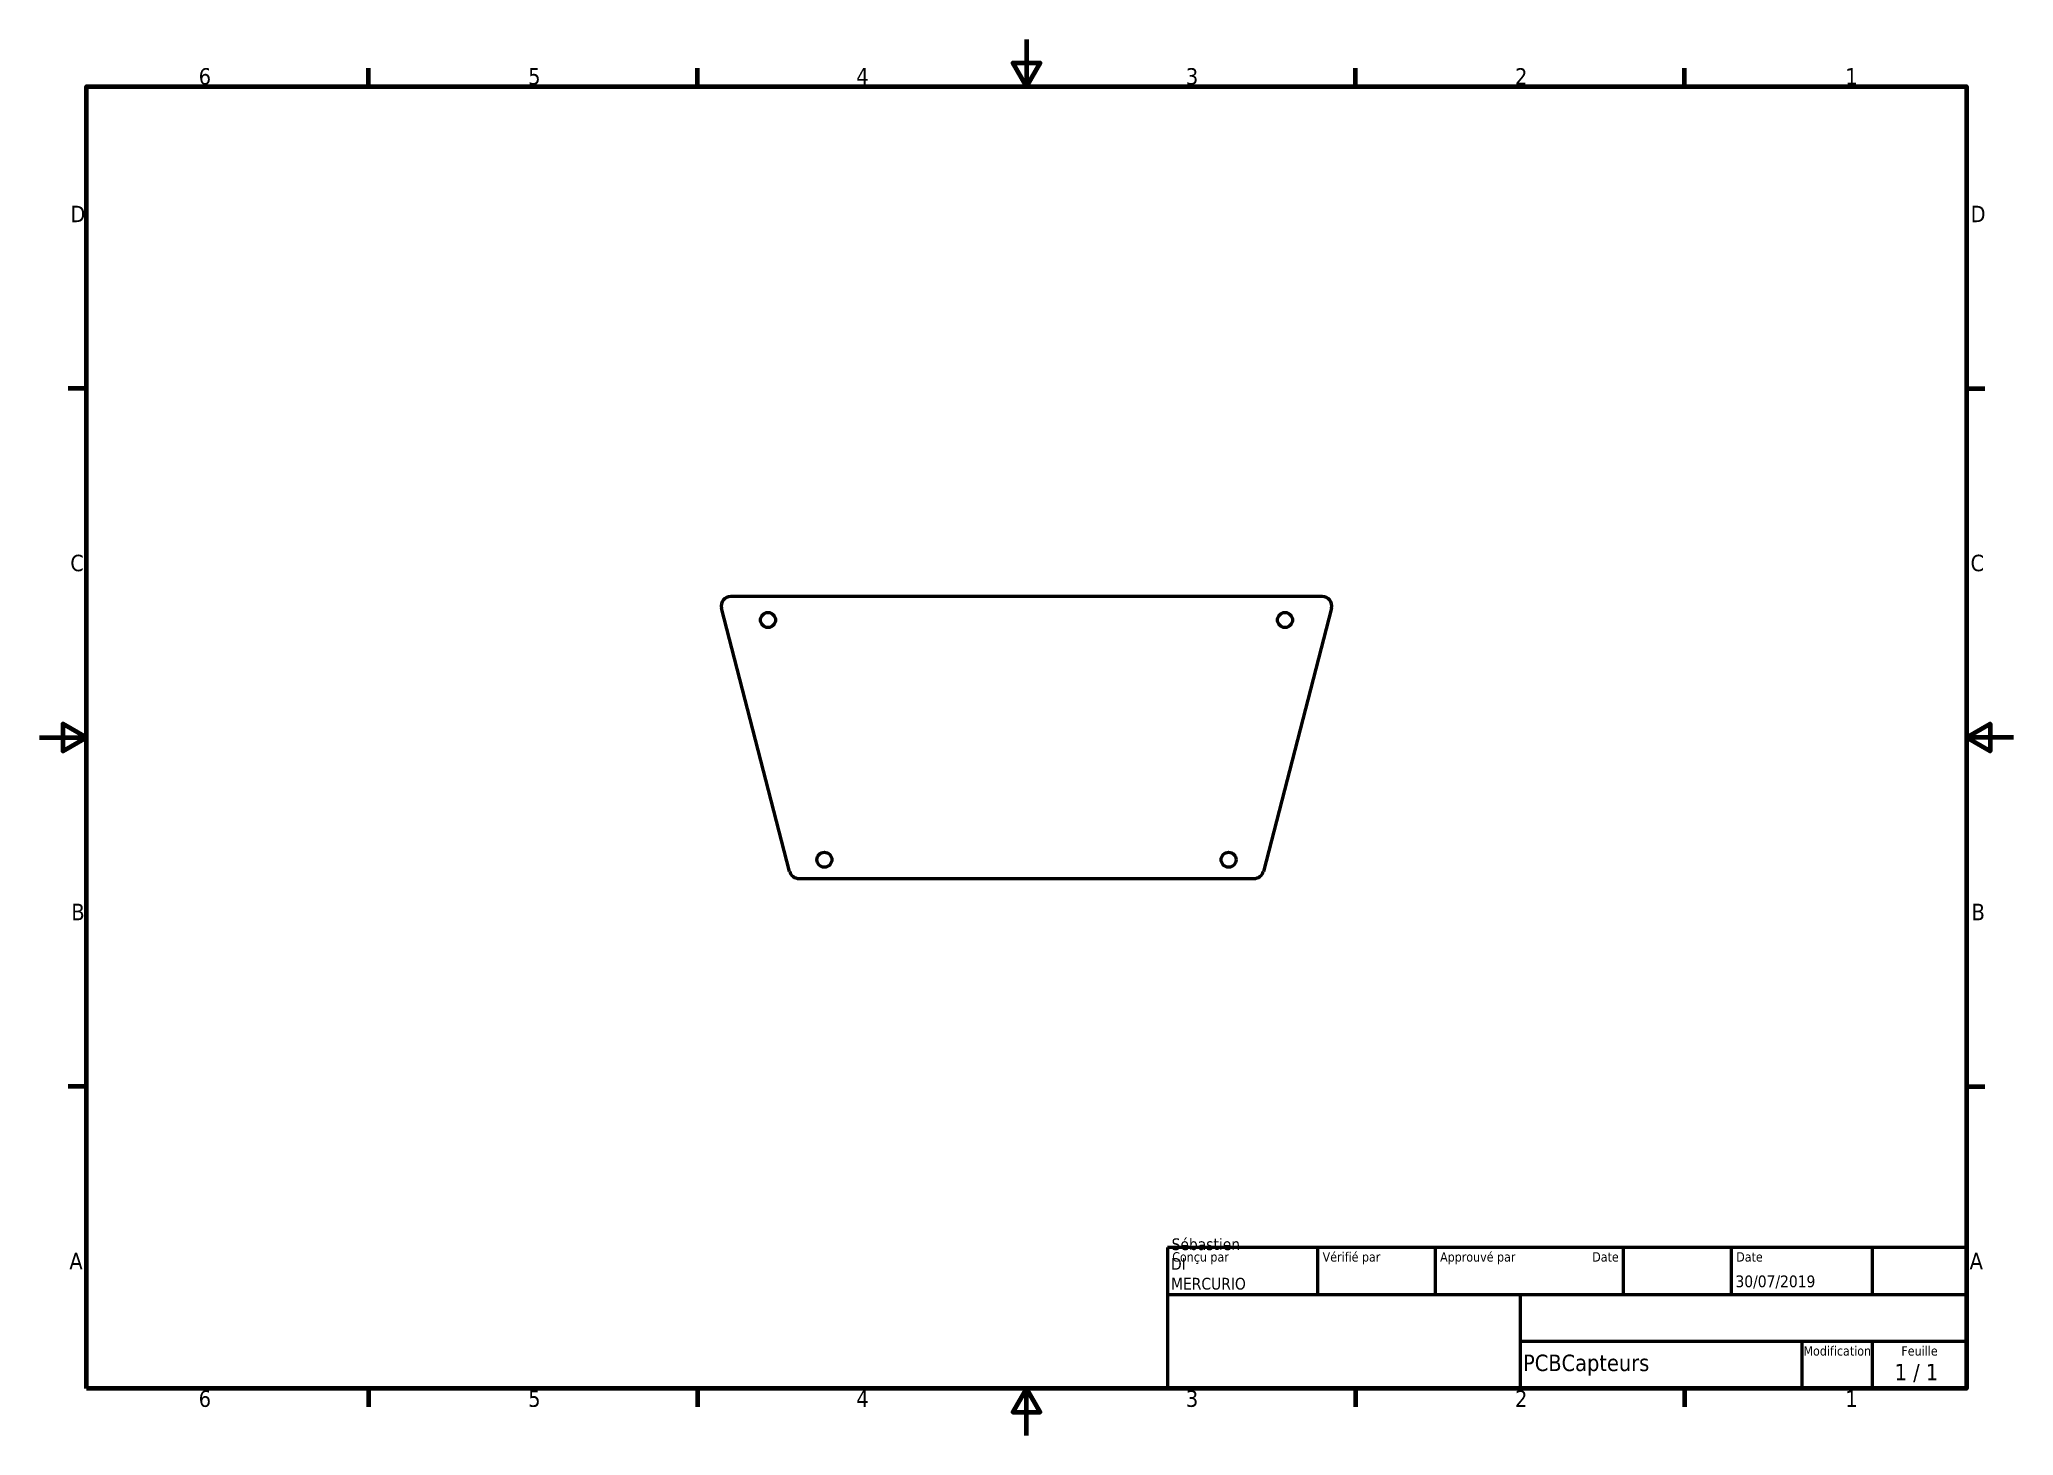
# Paper-space layout 'Présentation1' of a CAD drawing. Header units: millimetres. Extents: x 0 to 420, y 0 to 297.
import ezdxf
from ezdxf.enums import TextEntityAlignment as Align

# ---------------------------------------------------------------- set-up
doc = ezdxf.new("R2010")
doc.units = ezdxf.units.MM
for name, color, linetype, lineweight in [('Cadre (ISO)', 7, 'Continuous', 70), ('Titre (ISO)', 7, 'Continuous', 50), ('Visible (ISO)', 7, 'Continuous', 50)]:
    doc.layers.add(name, color=color, linetype=linetype, lineweight=lineweight)
doc.styles.add('Style de texte13', font='tahoma.ttf')
doc.styles.add('Style de texte14', font='tahoma.ttf')
doc.styles.add('Texte de note (ISO)', font='tahoma.ttf')

# ---------------------------------------------------------------- blocks, each defined once
blk = doc.blocks.new('Cadres Cadre par défaut')
at = {"layer": 'Cadre (ISO)'}
for p, q in [((70, 287), (70, 290.9)), ((140, 287), (140, 290.9)), ((280, 287), (280, 290.9)), ((350, 287), (350, 290.9)), ((10, 222.75), (6.1, 222.75)), ((410, 222.75), (413.9, 222.75)), ((10, 74.25), (6.1, 74.25)), ((410, 74.25), (413.9, 74.25)), ((70, 10), (70, 6.1)), ((140, 10), (140, 6.1)), ((280, 10), (280, 6.1)), ((350, 10), (350, 6.1))]:
    blk.add_line(p, q, dxfattribs=at)
at = {"layer": 'Cadre (ISO)', "flags": 128}
for points in [[(210, 297), (210, 287), (207.11, 292), (212.89, 292), (210, 287)], [(10, 10), (10, 287), (410, 287), (410, 10), (10, 10)], [(0, 148.5), (10, 148.5), (5, 151.39), (5, 145.61), (10, 148.5)], [(420, 148.5), (410, 148.5), (415, 151.39), (415, 145.61), (410, 148.5)], [(210, 0), (210, 10), (207.11, 5), (212.89, 5), (210, 10)]]:
    blk.add_lwpolyline(points, dxfattribs=at)
at = {"layer": 'Cadre (ISO)', "char_height": 3.5, "attachment_point": 7, "style": 'Texte de note (ISO)'}
for s, insert in [('6', (33.88, 287.33)), ('5', (103.98, 287.33)), ('4', (173.78, 287.4)), ('3', (243.91, 287.33)), ('2', (313.94, 287.4)), ('1', (384.21, 287.4)), ('D', (6.57, 258.13)), ('D', (410.87, 258.13)), ('C', (6.56, 183.81)), ('C', (410.86, 183.81)), ('B', (6.78, 109.63)), ('B', (411.08, 109.63)), ('A', (6.36, 35.38)), ('A', (410.66, 35.38)), ('6', (33.88, 6.03)), ('5', (103.98, 6.03)), ('4', (173.78, 6.1)), ('3', (243.91, 6.03)), ('2', (313.94, 6.1)), ('1', (384.21, 6.1))]:
    blk.add_mtext(s, dxfattribs=dict(at, insert=insert))
blk = doc.blocks.new('Cartouches ISO')
at = {"layer": 'Titre (ISO)'}
for p, q in [((269.34, 122.67), (99.34, 122.67)), ((99.34, 122.67), (99.34, 92.67)), ((131.34, 112.67), (131.34, 122.67)), ((156.34, 112.67), (156.34, 122.67)), ((196.34, 112.67), (196.34, 122.67)), ((219.34, 112.67), (219.34, 122.67)), ((249.34, 112.67), (249.34, 122.67)), ((269.34, 92.67), (269.34, 122.67)), ((99.34, 112.67), (269.34, 112.67)), ((174.34, 112.67), (174.34, 92.67)), ((269.34, 102.67), (174.34, 102.67)), ((234.34, 92.67), (234.34, 102.67)), ((249.34, 92.67), (249.34, 102.67)), ((99.34, 92.67), (269.34, 92.67))]:
    blk.add_line(p, q, dxfattribs=at)
at = {"layer": 'Titre (ISO)', "style": 'Style de texte14'}
for s, p in [('Vérifié par', (132.34, 121.67)), ('Approuvé par', (157.34, 121.67)), ('Conçu par', (100.34, 121.67)), ('Date', (220.34, 121.67))]:
    blk.add_text(s, height=2, dxfattribs=at).set_placement(p, align=Align.TOP_LEFT)
blk.add_text('Date', height=2, dxfattribs=at).set_placement((195.34, 121.67), align=Align.TOP_RIGHT)
for s, p in [('Modification', (241.84, 101.67)), ('Feuille', (259.34, 101.67))]:
    blk.add_text(s, height=2, dxfattribs=at).set_placement(p, align=Align.TOP_CENTER)
at = {"layer": 'Titre (ISO)', "style": 'Texte de note (ISO)'}
blk.add_text('1 / 1 ', height=3.5, dxfattribs=at).set_placement((259.34, 96.17), align=Align.MIDDLE_CENTER)
at = {"layer": 'Titre (ISO)'}
for tag, p, height, style in [('AUTEUR_001', (100.21, 122.11), 2.5, 'Style de texte13'), ('AUTEUR_002', (100.09, 117.94), 2.5, 'Style de texte13'), ('AUTEUR_003', (100.09, 113.72), 2.5, 'Style de texte13'), ('DATE_DE_CREATION_001', (220.18, 114.22), 2.5, 'Style de texte13'), ('NUMERO_DE_PIECE_001', (174.98, 96.38), 3.5, 'Texte de note (ISO)')]:
    blk.add_attdef(tag, p, '', height=height, dxfattribs=dict(at, style=style))
at = {"layer": 'Titre (ISO)', "style": 'Style de texte13'}
for tag, p in [('VERIFIE_PAR', (132.34, 113.67)), ('APPR._PR_CONCEPTION_PAR', (157.34, 113.67))]:
    blk.add_attdef(tag, text='', height=2.5, dxfattribs=at).set_placement(p, align=Align.BOTTOM_LEFT)
blk.add_attdef("DATE_D'APPR._PR_CONCEPTION", text='', height=2.5, dxfattribs=at).set_placement((195.34, 113.67), align=Align.BOTTOM_RIGHT)
at = {"layer": 'Titre (ISO)', "style": 'Texte de note (ISO)'}
for tag, p in [('TITRE', (221.84, 107.67)), ('SOCIETE', (139.19, 103.3)), ('NUMERO_DE_REVISION', (241.84, 96.17))]:
    blk.add_attdef(tag, text='', height=3.5, dxfattribs=at).set_placement(p, align=Align.MIDDLE_CENTER)

psp = doc.layouts.new('Présentation1')

# ---------------------------------------------------------------- linework, layer by layer
at = {"layer": 'Visible (ISO)'}
for p, q in [((272.93, 178.5), (147.07, 178.5)), ((159.61, 120), (145.13, 176)), ((274.87, 176), (260.39, 120)), ((161.55, 118.5), (258.45, 118.5))]:
    psp.add_line(p, q, dxfattribs=at)
for centre in [(155, 173.5), (265, 173.5), (167, 122.5), (253, 122.5)]:
    psp.add_circle(centre, 1.6, dxfattribs=at)
for centre, start, end in [((147.07, 176.5), 90, 194.5002), ((272.93, 176.5), 345.4998, 90), ((161.55, 120.5), 194.5002, 270), ((258.45, 120.5), 270, 345.4998)]:
    psp.add_arc(centre, 2, start, end, dxfattribs=at)

# ---------------------------------------------------------------- block references
psp.add_blockref('Cadres Cadre par défaut', (0, 0))
psp.add_blockref('Cartouches ISO', (140.66, -82.67)).add_auto_attribs({'NUMERO_DE_PIECE_001': 'PCBCapteurs', 'AUTEUR_001': 'Sébastien', 'DATE_DE_CREATION_001': '30/07/2019', 'AUTEUR_002': 'DI', 'AUTEUR_003': 'MERCURIO'})

doc.saveas('drawing.dxf')
